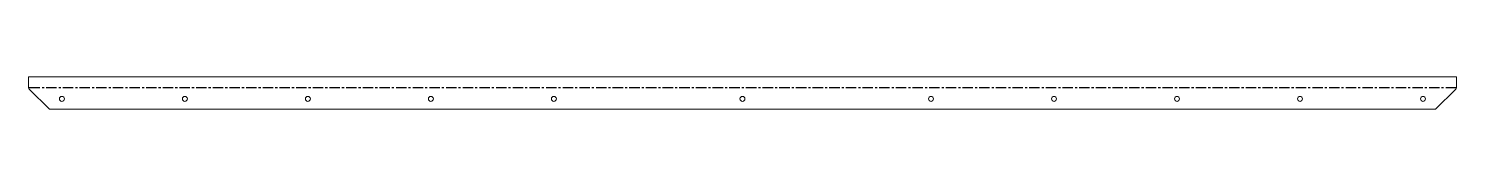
# Model space of a CAD drawing. Header units: millimetres. Extents: x -1744 to -2, y 0 to 40.
import ezdxf

# ---------------------------------------------------------------- set-up
doc = ezdxf.new("R2010")
doc.units = ezdxf.units.MM
doc.header["$PDSIZE"] = -1
doc.linetypes.add('CENTERX2', pattern=[20.32, 12.7, -2.54, 2.54, -2.54])

msp = doc.modelspace()

# ---------------------------------------------------------------- linework, layer by layer
at = {"color": 7, "linetype": 'Continuous', "lineweight": 15}
for p, q in [((-1743.5, 27.5), (-1743.5, 39.7)), ((-1743.5, 39.7), (-2, 39.7)), ((-2, 39.7), (-2, 27.5)), ((-1742.8, 24.7), (-1743.5, 27.5)), ((-1718, 0), (-1742.8, 24.7)), ((-2.7, 24.7), (-27.5, 0)), ((-2, 27.5), (-2.7, 24.7)), ((-1718, 0), (-27.5, 0))]:
    msp.add_line(p, q, dxfattribs=at)
at = {"color": 7, "linetype": 'CENTERX2'}
msp.add_line((-2.4, 26.1), (-1743.1, 26.1), dxfattribs=at)
at = {"color": 7, "linetype": 'Continuous', "lineweight": 15}
for centre in [(-1702.8, 12.7), (-1552.8, 12.7), (-1402.8, 12.7), (-1252.8, 12.7), (-1102.8, 12.7), (-872.8, 12.7), (-642.8, 12.7), (-492.8, 12.7), (-342.8, 12.7), (-192.8, 12.7), (-42.8, 12.7)]:
    msp.add_circle(centre, 3, dxfattribs=at)
at = {"color": 7, "linetype": 'Continuous'}
for p in [(-1743.1, 26.1), (-2.4, 26.1)]:
    msp.add_point(p, dxfattribs=at)

doc.saveas('drawing.dxf')
